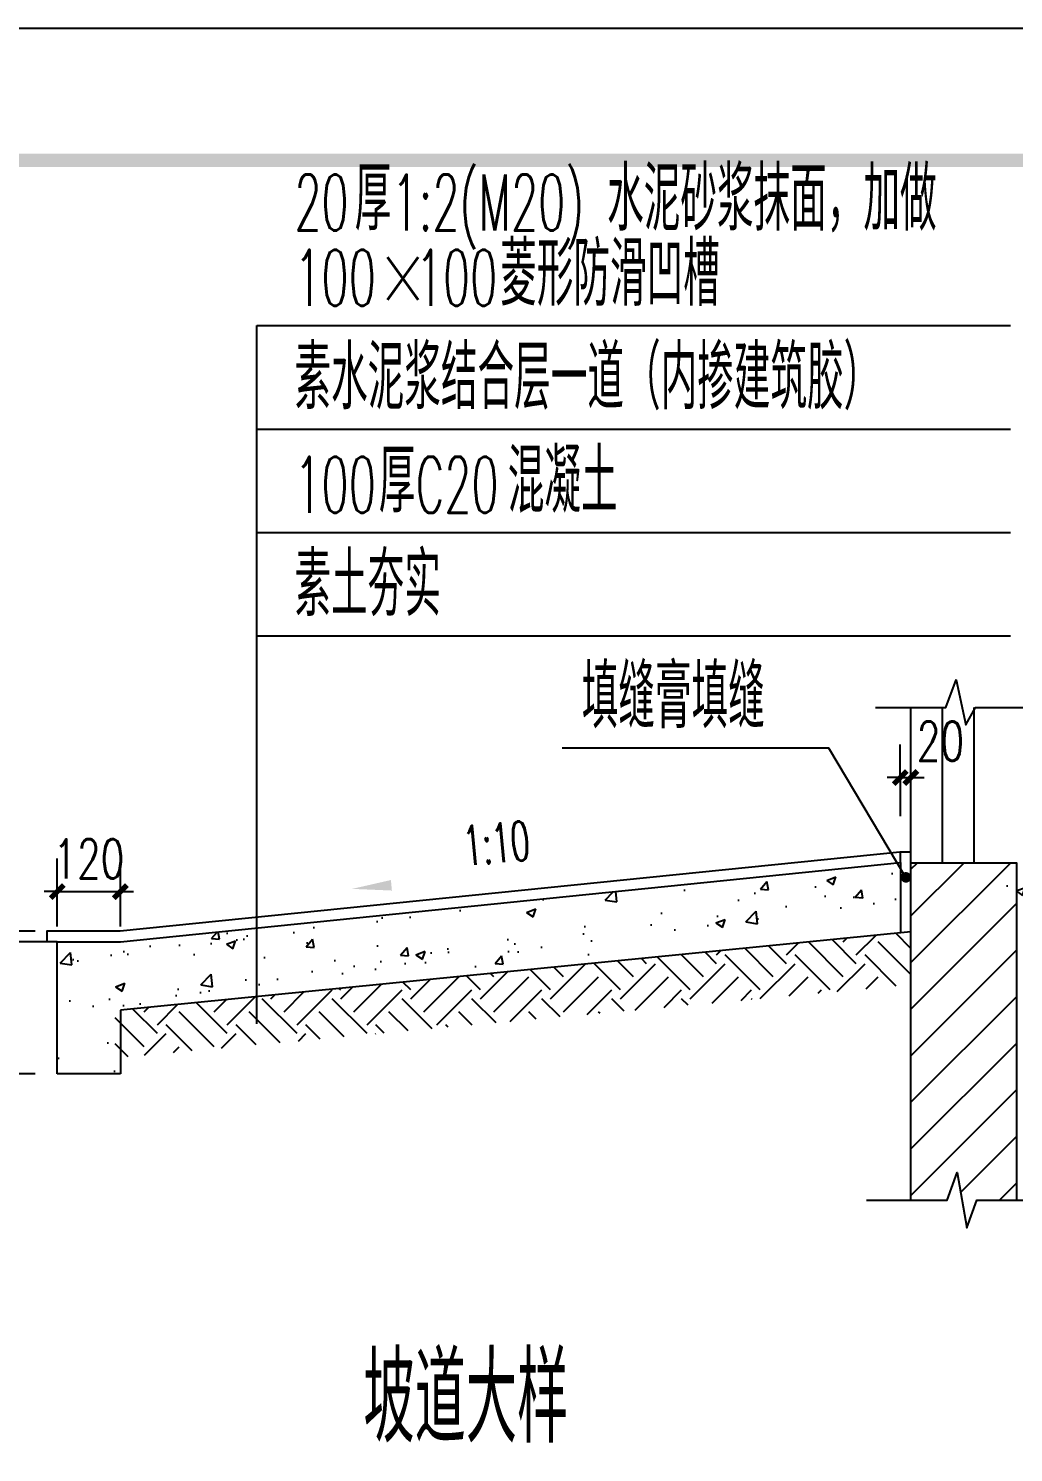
# Model space of a CAD drawing. Extents: x -446699 to 757189, y -606167 to -103070.
# Drawn here: x -172181 to -170312, y -406624 to -403924 of the extents above; entities that cross this region are included whole.
import ezdxf

# ---------------------------------------------------------------- set-up
doc = ezdxf.new("R2010")
doc.units = 0
doc.header["$LTSCALE"] = 1000
doc.header["$MEASUREMENT"] = 0
for name, color, linetype in [('8', 8, 'Continuous'), ('9', 9, 'Continuous'), ('DIM_SYMB', 3, 'Continuous'), ('PUB_DIM', 3, 'Continuous'), ('PUB_TEXT', 7, 'Continuous'), ('PUB_TITLE', 4, 'Continuous'), ('WINDOW', 2, 'Continuous')]:
    doc.layers.add(name, color=color, linetype=linetype)
doc.styles.add('_TCH_DIM', font='SIMPLEX', dxfattribs={"bigfont": 'GBCBIG'})
doc.styles.add('_TCH_DIM_T3', font='SIMPLEX', dxfattribs={"width": 0.705882, "bigfont": 'GBCBIG'})
doc.dimstyles.new('_TCH_ARCH&&25', dxfattribs={"dimtxt": 74.375, "dimasz": 25, "dimexe": 62.5, "dimexo": 75, "dimgap": 25, "dimtad": 1, "dimdec": 0, "dimzin": 0, "dimdsep": 46, "dimtxsty": '_TCH_DIM_T3', "dimblk": 'ARCHTICK', "dimcen": 0.09, "dimclrt": 7, "dimazin": 2, "dimtfac": 1, "dimtdec": 0, "dimtix": 1, "dimtmove": 2, "dimatfit": 3, "dimfxl": 1, "dimtolj": 1, "dimtzin": 0, "dimarcsym": 0})
pattern_1 = [(50, (-224306.3, -430105.94), (179.31505, -15.68803), [18.75, -206.25]), (355, (-224306.3, -430105.94), (-34.68783, 188.04803), [15, -165]), (100.4514, (-224291.36, -430107.25), (144.62735, 172.3599), [15.93505, -175.28553]), (46.1842, (-224306.3, -430055.94), (266.8103, -41.37975), [28.125, -309.375]), (96.6356, (-224284.07, -430059.4), (233.6657, 243.5295), [23.9026, -262.9282]), (351.1842, (-224306.3, -430055.94), (233.6655, 243.5297), [22.5, -247.5]), (21, (-224281.3, -430068.44), (149.22676, -100.65472), [18.75, -206.25]), (326, (-224281.3, -430068.44), (60.82883, 181.2875), [15, -165]), (71.4514, (-224268.87, -430076.83), (210.05566, 80.6326), [15.93505, -175.28553]), (37.5, (-224306.305, -430105.945), (3.039964, 83.223463), [0, -163, 0, -167.5, 0, -165.625]), (7.5, (-224306.305, -430105.945), (65.76738, 98.60293), [0, -95.5, 0, -159.25, 0, -63.125]), (327.5, (-224362.055, -430105.945), (133.45561, -5.63872), [0, -62.5, 0, -195, 0, -258.75]), (317.5, (-224387.05, -430105.94), (145.79654, 25.02625), [0, -81.25, 0, -129.5, 0, -183.75])]

# ---------------------------------------------------------------- blocks, each defined once
blk = doc.blocks.new('_ArchTick')
at = {"color": 0, "linetype": 'ByBlock', "const_width": 0.4}
blk.add_lwpolyline([(-0.5, -0.5), (0.5, 0.5)], dxfattribs=at)
blk = doc.blocks.new('*D79')
at = {"layer": 'Defpoints', "color": 0, "transparency": 16777216}
for p in [(-172006.4, -405560.5), (-172126.2, -405701.6), (-172006.4, -405701.6)]:
    blk.add_point(p, dxfattribs=at)
at = {"layer": 'PUB_DIM', "color": 0, "lineweight": -2, "transparency": 16777216}
for p, q in [((-172126.2, -405626.6), (-172126.2, -405498)), ((-172006.4, -405626.6), (-172006.4, -405498)), ((-172126.2, -405560.5), (-172151.2, -405560.5)), ((-172126.2, -405560.5), (-172006.4, -405560.5)), ((-172006.4, -405560.5), (-171981.4, -405560.5))]:
    blk.add_line(p, q, dxfattribs=at)
at = {"layer": 'PUB_DIM', "color": 0, "lineweight": -2, "transparency": 16777216, "xscale": 25, "yscale": 25, "zscale": 25}
blk.add_blockref('_ArchTick', (-172126.2, -405560.5), dxfattribs=at)
at = {"layer": 'PUB_DIM', "color": 0, "lineweight": -2, "transparency": 16777216, "xscale": 25, "yscale": 25, "zscale": 25, "rotation": 180}
blk.add_blockref('_ArchTick', (-172006.4, -405560.5), dxfattribs=at)
at = {"layer": 'PUB_DIM', "color": 7, "transparency": 16777216, "insert": (-172066.3, -405498.3), "char_height": 74.38, "attachment_point": 5, "style": '_TCH_DIM_T3'}
blk.add_mtext('\\A1;120', dxfattribs=at)
blk = doc.blocks.new('*D80')
at = {"layer": 'Defpoints', "color": 0, "transparency": 16777216}
for p in [(-172225.5, -405635.6), (-172092.9, -405635.6), (-172092.9, -405655.6)]:
    blk.add_point(p, dxfattribs=at)
at = {"layer": 'PUB_DIM', "color": 0, "lineweight": -2, "transparency": 16777216}
for p, q in [((-172225.5, -405635.6), (-172225.5, -405610.6)), ((-172167.9, -405635.6), (-172288, -405635.6)), ((-172225.5, -405655.6), (-172225.5, -405635.6)), ((-172167.9, -405655.6), (-172288, -405655.6)), ((-172225.5, -405655.6), (-172225.5, -405680.6))]:
    blk.add_line(p, q, dxfattribs=at)
at = {"layer": 'PUB_DIM', "color": 0, "lineweight": -2, "transparency": 16777216, "xscale": 25, "yscale": 25, "zscale": 25}
for p, rotation in [((-172225.5, -405635.6), 270), ((-172225.5, -405655.6), 90)]:
    blk.add_blockref('_ArchTick', p, dxfattribs=dict(at, rotation=rotation))
at = {"layer": 'PUB_DIM', "color": 7, "transparency": 16777216, "insert": (-172294.6, -405571.9), "char_height": 74.38, "attachment_point": 5, "rotation": 90, "style": '_TCH_DIM_T3'}
blk.add_mtext('\\A1;20', dxfattribs=at)
blk = doc.blocks.new('*D81')
at = {"layer": 'Defpoints', "color": 0, "transparency": 16777216}
for p in [(-172225.5, -405655.6), (-172092.9, -405655.6), (-172092.9, -405906)]:
    blk.add_point(p, dxfattribs=at)
at = {"layer": 'PUB_DIM', "color": 0, "lineweight": -2, "transparency": 16777216}
for p, q in [((-172167.9, -405655.6), (-172288, -405655.6)), ((-172225.5, -405906), (-172225.5, -405655.6)), ((-172167.9, -405906), (-172288, -405906))]:
    blk.add_line(p, q, dxfattribs=at)
at = {"layer": 'PUB_DIM', "color": 0, "lineweight": -2, "transparency": 16777216, "xscale": 25, "yscale": 25, "zscale": 25}
for p, rotation in [((-172225.5, -405655.6), 90), ((-172225.5, -405906), 270)]:
    blk.add_blockref('_ArchTick', p, dxfattribs=dict(at, rotation=rotation))
at = {"layer": 'PUB_DIM', "color": 7, "transparency": 16777216, "insert": (-172287.7, -405780.8), "char_height": 74.38, "attachment_point": 5, "rotation": 90, "style": '_TCH_DIM_T3'}
blk.add_mtext('\\A1;250', dxfattribs=at)
blk = doc.blocks.new('*D82')
at = {"layer": 'Defpoints', "color": 0, "transparency": 16777216}
for p in [(-170507, -405344.1), (-170526.9, -405492.3), (-170506.8, -405492.3)]:
    blk.add_point(p, dxfattribs=at)
at = {"layer": 'PUB_DIM', "color": 0, "lineweight": -2, "transparency": 16777216}
for p, q in [((-170526.9, -405417.3), (-170527.1, -405281.6)), ((-170506.9, -405417.3), (-170507, -405281.6)), ((-170527, -405344.1), (-170552, -405344.1)), ((-170527, -405344.1), (-170507, -405344.1)), ((-170507, -405344.1), (-170482, -405344.1))]:
    blk.add_line(p, q, dxfattribs=at)
at = {"layer": 'PUB_DIM', "color": 0, "lineweight": -2, "transparency": 16777216, "xscale": 25, "yscale": 25, "zscale": 25}
for p, rotation in [((-170527, -405344.1), 0.056636038649236), ((-170507, -405344.1), 180.0566360386492)]:
    blk.add_blockref('_ArchTick', p, dxfattribs=dict(at, rotation=rotation))
at = {"layer": 'PUB_DIM', "color": 7, "transparency": 16777216, "insert": (-170450.8, -405275.3), "char_height": 74.38, "attachment_point": 5, "rotation": 0.0566, "style": '_TCH_DIM_T3'}
blk.add_mtext('\\A1;20', dxfattribs=at)

msp = doc.modelspace()

# ---------------------------------------------------------------- hatches: boundary and pattern name
at = {"layer": '8'}
h = msp.add_hatch(dxfattribs=at)
h.set_pattern_fill('混凝土', color=256, scale=25)
h.set_pattern_definition(pattern_1)
h.paths.add_polyline_path([(-172006.6, -405655.9), (-172126.8, -405655.9), (-172126.8, -405906.3), (-172006.8, -405906.3), (-172006.8, -405786), (-170526.8, -405638.3), (-170526.8, -405505.6)])
h = msp.add_hatch(dxfattribs=at)
h.set_pattern_fill('普通砖', color=256, scale=25)
h.set_pattern_definition([(45, (-224306.305, -430061.067), (-44.19419, 44.19419), [])])
h.paths.add_polyline_path([(-170306.6, -405505.7), (-170506.8, -405505.7), (-170506.8, -406145.6), (-170438.3, -406145.6), (-170419.2, -406093.1), (-170400.7, -406198.1), (-170382.1, -406145.6), (-170306.6, -406145.6)])
h = msp.add_hatch(dxfattribs=at)
h.set_pattern_fill('混凝土', color=256, scale=25)
h.set_pattern_definition(pattern_1)
h.paths.add_polyline_path([(-170020.8, -405625.8), (-170020.8, -405586.2), (-170073.3, -405567.6), (-169968.3, -405549.1), (-170020.8, -405530), (-170020.8, -405505.7), (-170326.6, -405505.7), (-170326.6, -405625.8)])
h = msp.add_hatch(dxfattribs=at)
h.set_pattern_fill('土壤', color=256, scale=25, angle=45)
h.set_pattern_definition([(45, (-224306.42, -430075.95), (1e-14, 132.58252), [93.75, -93.75]), (45, (-224331.28, -430051.09), (1e-14, 132.58252), [93.75, -93.75]), (45, (-224356.14, -430026.235), (1e-14, 132.58252), [93.75, -93.75]), (135, (-224356.14, -430009.66), (-132.58252, 3e-14), [93.75, -93.75]), (135, (-224331.28, -429984.8), (-132.58252, 3e-14), [93.75, -93.75]), (135, (-224306.42, -429959.94), (-132.58252, 3e-14), [93.75, -93.75])])
h.paths.add_polyline_path([(-170507, -405737.1), (-170507, -405636.8), (-172016.2, -405786), (-172016.2, -405815.7), (-172016.2, -405875.9)])

# ---------------------------------------------------------------- linework, layer by layer
for points in [[(-170506.8, -405485.6), (-170527.6, -405485.6), (-172006.8, -405635.6), (-172146.2, -405635.6), (-172146.2, -405655.7)], [(-170526.8, -405505.6), (-170526.8, -405485.6)], [(-170506.8, -405505.7), (-170506.8, -405485.6)]]:
    msp.add_lwpolyline(points, dxfattribs=at)
at = {"layer": '9'}
for p, q in [((-172006, -405655.6), (-170526.8, -405505.6)), ((-170526.8, -405505.6), (-170526.8, -405638.3)), ((-170506.8, -405636.8), (-172006.2, -405785.6)), ((-172126.2, -405906), (-172126.2, -405655.6)), ((-172126.2, -405655.6), (-172006, -405655.6)), ((-172006.2, -405785.6), (-172006.2, -405906)), ((-172006.2, -405906), (-172126.2, -405906))]:
    msp.add_line(p, q, dxfattribs=at)
for points in [[(-170506.8, -406145.6), (-170506.8, -405505.7), (-170306.6, -405505.7), (-170306.6, -406145.6)], [(-172126.2, -405655.7), (-172615.2, -405655.7)]]:
    msp.add_lwpolyline(points, dxfattribs=at)
at = {"layer": 'DIM_SYMB'}
for p, q in [((-171747.4, -405075.7), (-171747.4, -404487)), ((-171747.4, -404487), (-170317.9, -404487)), ((-171747.4, -404683.2), (-170317.9, -404683.2)), ((-171747.4, -404879.5), (-170317.9, -404879.5)), ((-171747.4, -405811), (-171747.4, -404902.7)), ((-171747.4, -405075.7), (-170317.9, -405075.7)), ((-170662.5, -405288.3), (-171168.7, -405288.3)), ((-170516.3, -405533.5), (-170662.5, -405288.3))]:
    msp.add_line(p, q, dxfattribs=at)
for points in [[(-170573.9, -405211.1), (-170440.4, -405211.1), (-170421.3, -405158.6), (-170402.8, -405244.4), (-170384.2, -405211.1), (-170230.8, -405211.1)], [(-170591.2, -406145.6), (-170438.3, -406145.6), (-170419.2, -406093.1), (-170400.7, -406198.1), (-170382.1, -406145.6), (-170209.2, -406145.6)]]:
    msp.add_lwpolyline(points, dxfattribs=at)
msp.add_lwpolyline([(-171083.9, -405511.1, 0, 0, 0), (-171566.9, -405555.3, 0, 20, 0), (-171492.3, -405548.5, 0, 0, 0)], format="xyseb", dxfattribs=at)
at = {"layer": 'DIM_SYMB', "const_width": 10}
msp.add_lwpolyline([(-170513.7, -405537.8, 1), (-170518.8, -405529.2, 1)], format="xyb", close=True, dxfattribs=at)
at = {"layer": 'PUB_TITLE'}
msp.add_lwpolyline([(-189761.8, -414423.6), (-167486.8, -414423.6), (-167486.8, -403923.6), (-189761.8, -403923.6)], close=True, dxfattribs=at)
at = {"layer": 'PUB_TITLE', "const_width": 25}
msp.add_lwpolyline([(-189136.8, -414173.6), (-167736.8, -414173.6), (-167736.8, -404173.6), (-189136.8, -404173.6)], close=True, dxfattribs=at)
at = {"layer": 'WINDOW'}
for p, q in [((-170506.8, -405505.7), (-170506.8, -405211.1)), ((-170446.7, -405505.7), (-170446.7, -405211.1)), ((-170386.6, -405505.7), (-170386.6, -405211.1))]:
    msp.add_line(p, q, dxfattribs=at)

# ---------------------------------------------------------------- texts
at = {"layer": 'PUB_TEXT', "color": 7, "style": '_TCH_DIM'}
for s, height, width, p in [('厚', 120.6, 0.8, (-171561.9, -404307)), ('1:2(M20)', 106.25, 0.564706, (-171491.7, -404307)), ('水泥砂浆抹面，加做', 120.57, 0.8, (-171083.1, -404307)), ('20', 106.25, 0.564706, (-171676.2, -404307)), ('菱形防滑凹槽', 120.57, 0.8, (-171286, -404449.5)), ('100', 106.25, 0.564706, (-171676.2, -404449.5)), ('100', 106.25, 0.564706, (-171446, -404449.5)), ('×', 120.6, 0.8, (-171516.2, -404449.5)), ('素水泥浆结合层一道（内掺建筑胶）', 120.567, 0.8, (-171676.2, -404645.7)), ('厚', 120.6, 0.8, (-171516.2, -404842)), ('混凝土', 120.57, 0.8, (-171271.7, -404842)), ('100', 106.25, 0.564706, (-171676.2, -404842)), ('C20', 106.25, 0.564706, (-171446, -404842)), ('素土夯实', 120.57, 0.8, (-171676.2, -405038.2)), ('填缝膏填缝', 120.57, 0.8, (-171131.2, -405250.8)), ('坡道大样', 168.79, 0.8, (-171545.5, -406605.6))]:
    msp.add_text(s, height=height, dxfattribs=dict(at, width=width)).set_placement(p)
at = {"layer": 'PUB_TEXT', "color": 7, "style": '_TCH_DIM', "width": 0.564706}
msp.add_text('1:10', height=74.38, rotation=5.235, dxfattribs=at).set_placement((-171352.5, -405511.6))

# ---------------------------------------------------------------- dimensions: what is measured, and where the dimension line sits
at = {"layer": 'PUB_DIM'}
for base, p1, p2, angle, picture, middle in [((-170507, -405344.1), (-170526.9, -405492.3), (-170506.8, -405492.3), 0.0566, '*D82', (-170450.8, -405275.3)), ((-172225.5, -405635.6), (-172092.9, -405655.6), (-172092.9, -405635.6), 90, '*D80', (-172294.6, -405571.9))]:
    dim = msp.add_linear_dim(base=base, p1=p1, p2=p2, angle=angle, dimstyle='_TCH_ARCH&&25', dxfattribs=at)
    dim.commit()
    dim.dimension.update_dxf_attribs({"geometry": picture, "text_midpoint": middle, "dimtype": 129})
for p1, p2, distance, picture, middle in [((-172126.2, -405701.6), (-172006.4, -405701.6), 141, '*D79', (-172066.3, -405498.3)), ((-172092.9, -405906), (-172092.9, -405655.6), 132.6, '*D81', (-172287.7, -405780.8))]:
    dim = msp.add_aligned_dim(p1=p1, p2=p2, distance=distance, dimstyle='_TCH_ARCH&&25', dxfattribs=at)
    dim.commit()
    dim.dimension.update_dxf_attribs({"geometry": picture, "text_midpoint": middle})

doc.saveas('drawing.dxf')
